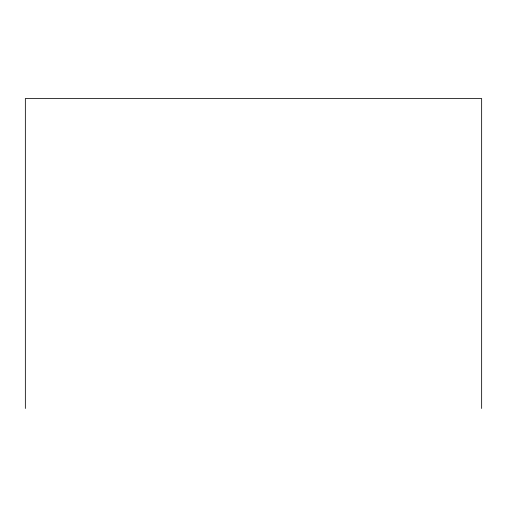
<?xml version="1.0" encoding="UTF-8"?>
<svg xmlns="http://www.w3.org/2000/svg" width="507" height="507" viewBox="0 0 507 507"><rect width="100%" height="100%" fill="white"/><g stroke="black" fill="none" stroke-linecap="round" stroke-linejoin="round"><path stroke-width="0.76" d="M481.65 408.477L481.65 98.523L25.35 98.523L25.35 408.477"/></g></svg>
